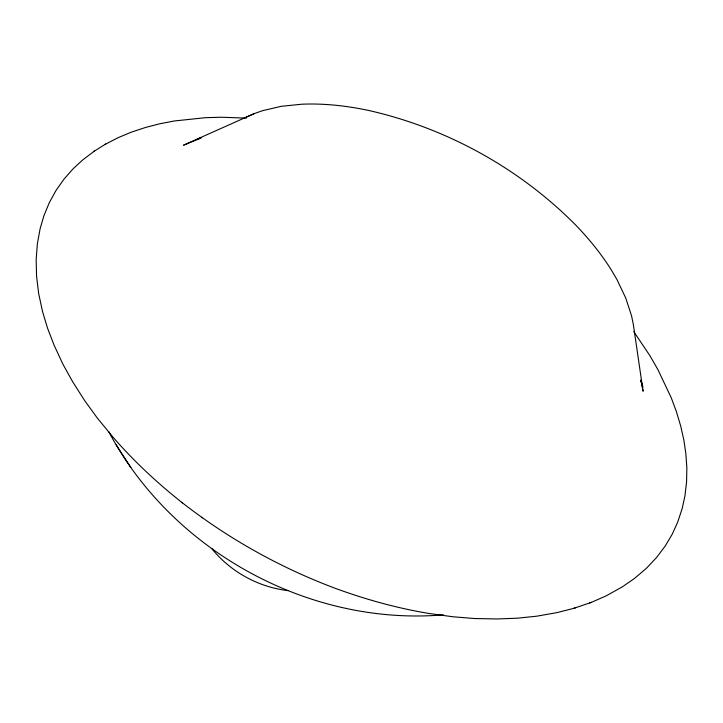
<?xml version="1.0" encoding="UTF-8"?>
<svg xmlns="http://www.w3.org/2000/svg" width="723" height="723" viewBox="0 0 723 723"><rect width="100%" height="100%" fill="white"/><g stroke="black" fill="none" stroke-linecap="round" stroke-linejoin="round"><path stroke-width="1.08" d="M94.424 151.062L82.621 160L73.095 168.811L64.004 179.123L56.069 190.384L49.354 202.567L43.868 215.843L40.09 228.839L37.37 243.741L36.159 259.656L36.575 276.285L38.662 293.601L42.558 311.604L47.546 328.206L54.098 345.196L62.937 364.22L72.598 381.636L84.727 400.705L97.37 418.111L112.851 436.99C133.647 460.94 156.891 482.657 181.744 502.322L182.485 502.892M105.034 144.446L117.831 137.804L131.387 132.137L145.63 127.438L159.693 123.796L174.288 120.976L205.531 117.677L221.374 117.234L246.308 118.111M93.71 151.514L105.721 144.004M641.771 384.763L643.081 391.251L633.384 324.754L631.568 315.879L625.72 297.975L617.162 279.964L611.712 270.592C601.753 254.568 589.832 239.846 576.818 226.209L576.611 225.992C520.388 168.821 447.23 128.305 369.064 110.547L368.784 110.483C346.787 105.829 324.256 103.235 301.753 104.22L281.319 106.308L262.774 110.619L254.135 113.656L183.506 145.187L200.741 138.174M246.236 117.171L254.135 113.656M181.744 502.322C228.161 538.59 280.117 567.672 335.273 588.314L336.078 588.612C366.064 599.584 396.963 608.106 428.468 613.393L452.824 616.764L474.523 618.527L497.343 618.96L517.514 618.183L536.71 616.195L556.818 612.652L573.881 608.314L591.541 602.295L606.19 595.842L622.349 586.85L634.414 578.508L646.29 568.405L656.484 557.614L665.187 546.073L672.3 534.062L677.632 522.286L682.223 508.405L684.961 495.77L686.57 481.943L686.85 467.853L685.847 453.556L683.831 439.918L680.732 426.163L676.376 411.586L671.242 397.74L657.867 369.543L650.022 355.879L633.791 331.64M589.751 602.901L591.541 602.295M573.881 608.314L575.635 607.727M201.039 137.894L197.243 139.015L200.334 138.165M443.398 614.857C308.929 626.217 172.002 550.98 108.848 431.83M288.161 590.628C258.581 587.266 230.492 571.821 211.821 548.649M201.78 517.316L202.313 517.731M116.177 444.835L130.854 467.519M640.813 380.045L642.81 387.176L640.894 380.434L641.328 382.603"/></g></svg>
